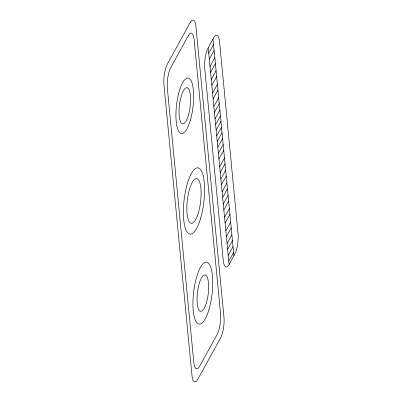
<?xml version="1.0" encoding="UTF-8"?>
<svg xmlns="http://www.w3.org/2000/svg" width="402" height="402" viewBox="0 0 402 402"><rect width="100%" height="100%" fill="white"/><g stroke="black" fill="none" stroke-linecap="round" stroke-linejoin="round"><path stroke-width="0.6" d="M208.196 47.768L213.703 37.753A15.105 4.487 -83.2 0 1 219.547 41.697L238.049 233.552A15.105 4.487 -83.2 0 1 234.597 254.411L229.09 264.426A15.105 4.487 -83.2 0 1 223.246 260.476L204.744 68.626A15.105 4.487 -83.2 0 1 208.196 47.768L229.09 264.426M208.728 53.3L213.537 44.557M209.291 59.134L214.1 50.391M210.01 66.551L214.814 57.808M210.573 72.385L215.377 63.642M211.256 79.516L216.065 70.767M211.819 85.35L216.628 76.601M212.568 93.078L217.371 84.335M213.13 98.912L217.934 90.169M213.859 106.49L218.668 97.746M214.422 112.324L219.231 103.58M215.05 118.851L219.859 110.108M215.613 124.685L220.422 115.942M216.14 130.153L220.949 121.409M216.703 135.987L221.512 127.243M217.231 141.459L222.04 132.715M217.794 147.293L222.602 138.549M218.366 153.212L223.17 144.469M218.929 159.046L223.733 150.303M219.673 166.78L224.482 158.031M220.236 172.614L225.045 163.865M220.849 178.985L225.658 170.242M221.412 184.819L226.22 176.076M222.085 191.794L226.894 183.051M222.648 197.628L227.457 188.885M223.276 204.156L228.085 195.412M223.839 209.99L228.648 201.246M224.542 217.266L229.351 208.522M225.105 223.1L229.914 214.356M225.849 230.833L230.658 222.085M226.411 236.667L231.22 227.919M227.07 243.491L231.879 234.748M227.632 249.325L232.441 240.582M228.22 255.396L233.024 246.652M228.783 261.23L233.587 252.486M213.005 39.024L233.899 255.677M190.101 22.708L167.403 63.993A15.105 4.487 -83.2 0 0 163.951 84.852L191.965 375.347A15.105 4.487 -83.2 0 0 197.809 379.292L220.507 338.007A15.105 4.487 -83.2 0 0 223.959 317.148L195.95 26.653A15.105 4.487 -83.2 0 0 190.101 22.708M188.277 35.728L170.82 67.486A15.105 4.487 -83.2 0 0 167.368 88.345L193.789 362.323A15.105 4.487 -83.2 0 0 199.633 366.272L217.09 334.514A15.105 4.487 -83.2 0 0 220.547 313.655L194.126 39.677A15.105 4.487 -83.2 0 0 188.277 35.728M206.392 302.912A18.326 5.442 -83.2 0 0 205.06 274.933A18.326 5.442 -83.2 0 0 197.07 301.52A18.326 5.442 -83.2 0 0 206.392 302.912M200.447 218.799A33.371 9.909 -83.2 0 0 198.015 167.84A33.371 9.909 -83.2 0 0 183.463 216.266A33.371 9.909 -83.2 0 0 200.447 218.799M188.327 115.515A18.216 5.407 -83.2 0 0 187 87.701A18.216 5.407 -83.2 0 0 179.061 114.133A18.216 5.407 -83.2 0 0 188.327 115.515M208.889 309.791A31.205 9.266 -83.2 0 0 206.618 262.149A31.205 9.266 -83.2 0 0 193.015 307.419A31.205 9.266 -83.2 0 0 208.889 309.791M198.337 212.995A22.512 6.683 -83.2 0 0 196.699 178.624A22.512 6.683 -83.2 0 0 186.885 211.286A22.512 6.683 -83.2 0 0 198.337 212.995M190.216 120.716A27.954 8.301 -83.2 0 0 188.176 78.038A27.954 8.301 -83.2 0 0 175.991 118.595A27.954 8.301 -83.2 0 0 190.216 120.716"/></g></svg>
